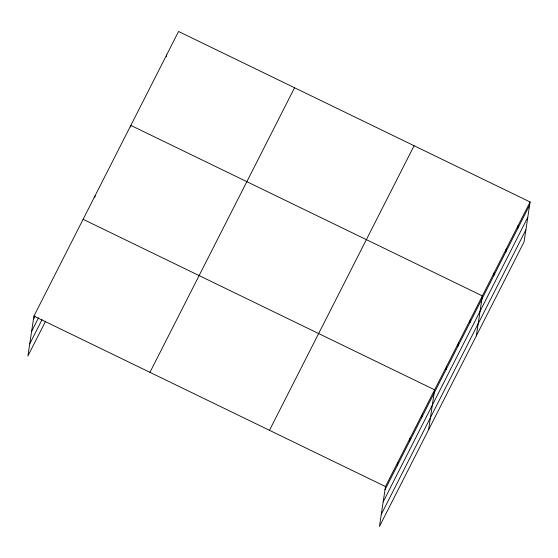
<?xml version="1.0" encoding="UTF-8"?>
<svg xmlns="http://www.w3.org/2000/svg" width="558" height="558" viewBox="0 0 558 558"><rect width="100%" height="100%" fill="white"/><g stroke="black" fill="none" stroke-linecap="round" stroke-linejoin="round"><path stroke-width="0.84" d="M530.1 201.996L385.48 486.576L379.44 526.515L524.06 241.928L530.1 201.996L178.56 31.485L33.94 316.072L27.9 356.004L45.568 321.234M94.804 197.427L95.041 195.837M130.6 126.987L130.837 125.404L482.377 295.907L476.337 335.839M166.389 56.553L166.633 54.97M397.289 465.567L397.77 462.387M409.586 441.378L410.06 438.197M421.876 417.182L422.357 414.008M428.607 429.751L434.647 389.819L83.114 219.315M446.1 369.515L446.581 366.341M458.034 346.037L458.509 342.863M469.962 322.559L470.443 319.385M493.823 275.603L494.304 272.43M505.757 252.125L506.239 248.952M517.691 228.647L518.166 225.474M33.459 319.253L34.994 316.226M31.625 331.382L38.537 317.774M29.734 343.874L42.024 319.685M149.949 372.339L294.568 87.752M269.472 430.309L414.092 145.729M384.999 489.757L529.619 205.17M383.165 501.886L527.784 217.299M381.274 514.378L525.894 229.798M33.94 316.072L385.48 486.576"/></g></svg>
